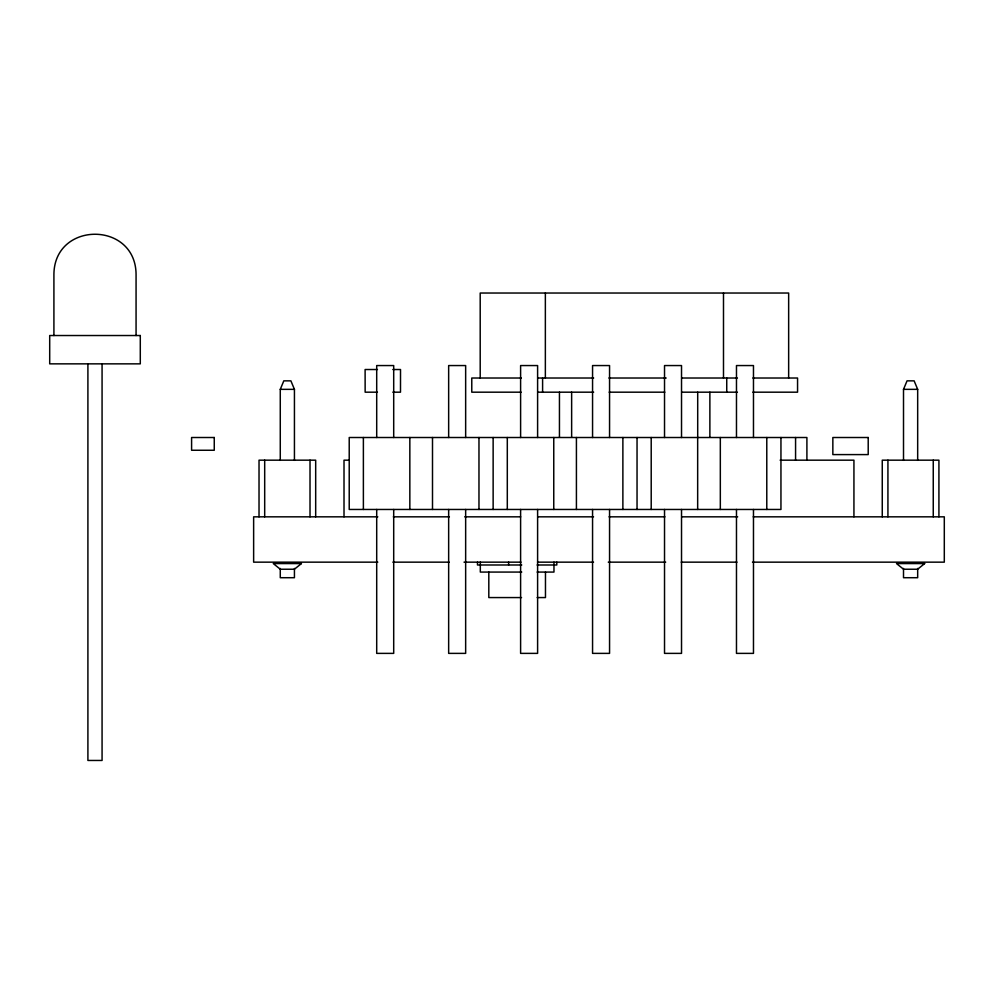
<?xml version="1.0" encoding="UTF-8"?>
<svg xmlns="http://www.w3.org/2000/svg" width="994" height="994" viewBox="0 0 994 994"><rect width="100%" height="100%" fill="white"/><g stroke="black" fill="none" stroke-linecap="round" stroke-linejoin="round"><path stroke-width="1.49" d="M280.271 460.371L280.271 389.35L283.812 380.851L290.894 380.851L294.435 389.35L294.435 460.371M903.509 460.371L903.509 389.35L907.05 380.851L914.132 380.851L917.673 389.35L917.673 460.371M377.434 369.519L365.109 369.519L365.146 392.183L377.434 392.183M392.829 369.519L400.52 369.519L400.495 392.183L392.804 392.183M521.353 378.018L471.777 378.018L471.777 392.183L521.154 392.183M537.692 378.018L593.654 378.018M608.875 378.018L666.179 378.018M681.673 378.018L737.424 378.018M752.831 378.018L797.561 378.018L797.561 392.183L752.831 392.183M280.271 389.35L294.435 389.35M903.509 389.35L917.673 389.35M538.015 392.183L593.654 392.183M609.136 392.183L664.837 392.183M681.859 392.183L737.424 392.183M348.658 460.172L344.011 460.172L344.011 516.83M780.116 460.172L853.933 460.172L853.933 516.83M377.807 516.83L253.632 516.83L253.632 562.157L377.807 562.157M393.326 516.83L449.4 516.83M464.72 516.83L520.694 516.83M537.667 516.83L593.542 516.83M609.049 516.83L664.936 516.83M681.884 516.83L737.685 516.83M753.191 516.83L944.3 516.83L944.3 562.157L752.483 562.157M392.854 562.157L449.201 562.157M464.012 562.157L521.005 562.157M537.568 562.157L593.542 562.157M608.278 562.157L665.682 562.157M681.188 562.157L737.014 562.157M521.751 564.99L477.48 564.99L477.48 562.157M537.095 564.99L556.802 564.99L556.802 562.157M521.751 572.072L480.313 572.072L480.313 562.157M537.095 572.072L553.969 572.072L553.969 562.157M521.539 597.568L488.812 597.568L488.812 572.072M537.17 597.568L545.47 597.568L545.47 572.072M938.92 516.83L938.92 460.172L882.262 460.172L882.262 516.83M933.254 460.172L933.254 516.83M917.673 568.444L917.673 577.713L903.509 577.713L903.509 568.444M887.928 460.172L887.928 516.83M806.904 460.172L806.904 437.509L349.217 437.509L349.217 509.462L780.949 509.462L780.949 437.509M795.573 437.509L795.573 460.172M788.652 378.018L788.652 293.031L480.201 293.031L480.201 378.018M766.784 437.509L766.784 509.462M753.477 437.509L753.477 365.556L736.479 365.556L736.479 437.509M753.477 509.462L753.477 653.381L736.479 653.381L736.479 509.462M726.738 378.018L726.738 392.183M723.495 293.031L723.495 378.018M720.327 437.509L720.327 509.462M709.878 392.183L709.878 437.198M697.701 392.183L697.701 437.198M697.664 437.509L697.664 509.462M681.524 437.509L681.524 365.556L664.526 365.556L664.526 437.509M681.524 509.462L681.524 653.381L664.526 653.381L664.526 509.462M651.207 437.509L651.207 509.462M637.042 437.509L637.042 509.462M622.878 437.509L622.878 509.462M609.558 437.509L609.558 365.556L592.561 365.556L592.561 437.509M609.558 509.462L609.558 653.381L592.561 653.381L592.561 509.462M576.421 437.509L576.421 509.462M571.637 392.183L571.637 437.198M559.448 392.183L559.448 437.198M553.757 437.509L553.757 509.462M545.358 293.031L545.358 378.018M542.6 378.018L542.6 392.183M537.605 437.509L537.605 365.556L520.607 365.556L520.607 437.509M537.605 509.462L537.605 653.381L520.607 653.381L520.607 509.462M508.642 562.157L508.642 564.99M507.3 437.509L507.3 509.462M493.136 437.509L493.136 509.462M478.971 437.509L478.971 509.462M465.652 437.509L465.652 365.556L448.654 365.556L448.654 437.509M465.652 509.462L465.652 653.381L448.654 653.381L448.654 509.462M432.502 437.509L432.502 509.462M409.839 437.509L409.839 509.462M393.699 437.509L393.699 365.556L376.701 365.556L376.701 437.509M393.699 509.462L393.699 653.381L376.701 653.381L376.701 509.462M363.382 437.509L363.382 509.462M315.682 516.83L315.682 460.172L259.024 460.172L259.024 516.83M310.016 460.172L310.016 516.83M294.435 568.444L294.435 577.713L280.271 577.713L280.271 568.444M264.69 460.172L264.69 516.83M136.066 335.525L136.066 274.617C135.905 220.805 54.086 220.805 53.912 274.617L53.912 335.525M102.071 363.854L102.071 760.46L87.907 760.46L87.907 363.854M301.418 563.573L294.386 569.239L280.32 569.239L273.288 563.573L301.418 563.573M924.656 563.573L917.624 569.239L903.558 569.239L896.526 563.573L924.656 563.573M140.291 335.525L49.7 335.525L49.7 363.854L140.291 363.854L140.291 335.525M214.257 437.509L191.593 437.509L191.593 450.257L214.257 450.257L214.257 437.509M868.209 437.509L832.848 437.509L832.848 454.593L868.209 454.593L868.209 437.509"/></g></svg>
